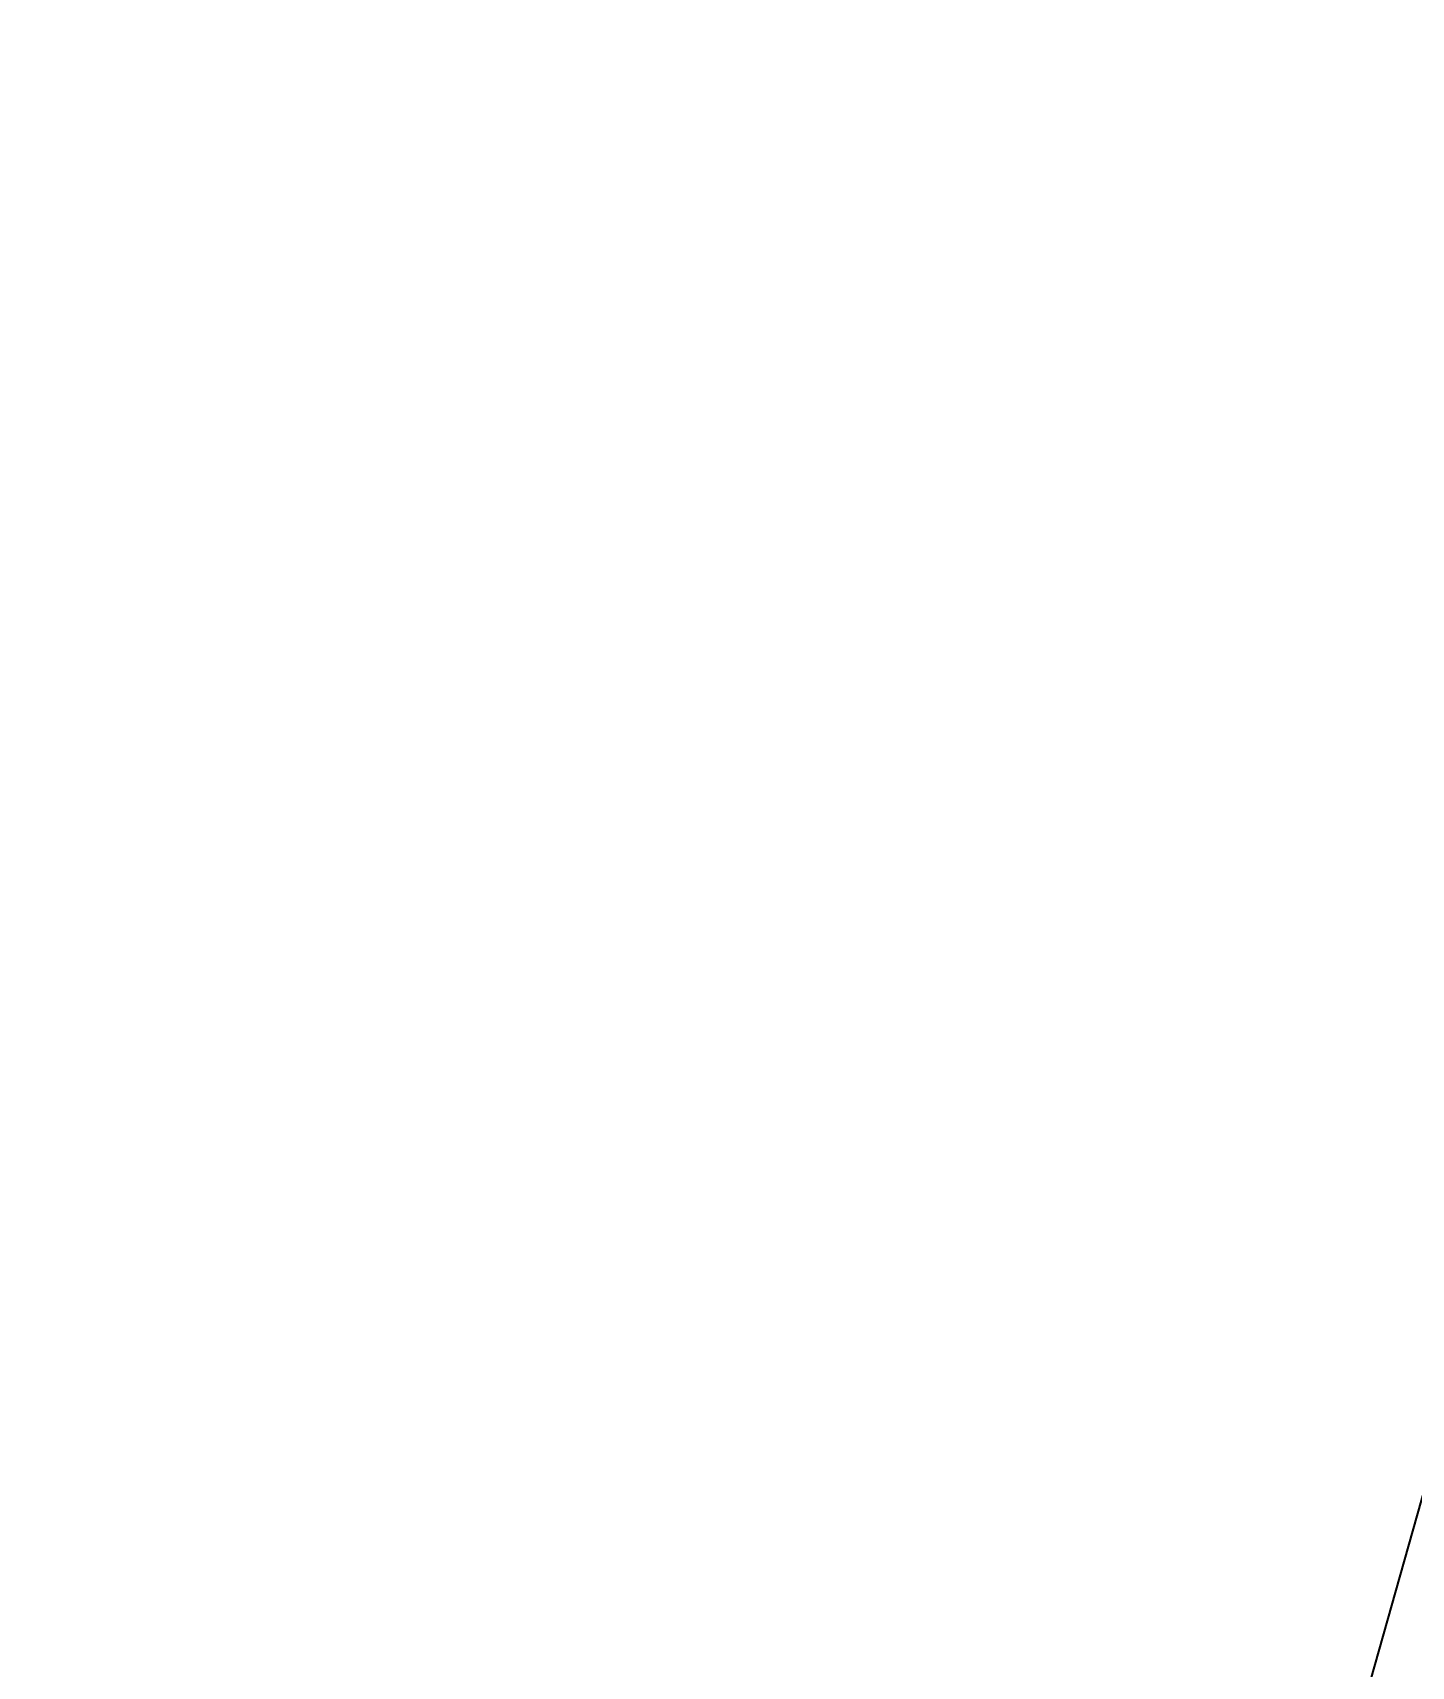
# Model space of a CAD drawing. Header units: millimetres. Extents: x -361654186 to 361255443, y -278569811 to 278836587.
# Drawn here: x -41445 to -27690, y 186046 to 202340 of the extents above; entities that cross this region are included whole.
import ezdxf

# ---------------------------------------------------------------- set-up
doc = ezdxf.new("R2010")
doc.units = ezdxf.units.MM
doc.header["$MEASUREMENT"] = 0
doc.layers.add('Xref_NT1+NT2_MBDV Cot vach_220729$0$ccu12-Thay', color=7, linetype='Continuous')

msp = doc.modelspace()

# ---------------------------------------------------------------- linework, layer by layer
at = {"layer": 'Xref_NT1+NT2_MBDV Cot vach_220729$0$ccu12-Thay'}
for points, elevation in [([(-25045.89393845, 196713.0125003598), (-38201.12708525396, 150164.1846628209, 0.2111738476828163), (-38128.89221703995, 149725.6258419696, -0.1470454784877201), (-37997.3509392674, 149409.5424497817), (-38504.21376651214, 147615.7918162009)], 5.428343357267611e-05), ([(-25045.62520802568, 196712.9076948642), (-38200.8583548296, 150164.0798573253, 0.2111738476828163), (-38128.6234866156, 149725.521036474, -0.1470454784877201), (-37997.08220884309, 149409.4376442861), (-38503.94503608777, 147615.6870107053)], 5.428318132825376e-05)]:
    msp.add_lwpolyline(points, format="xyb", dxfattribs=dict(at, elevation=elevation))

doc.saveas('drawing.dxf')
